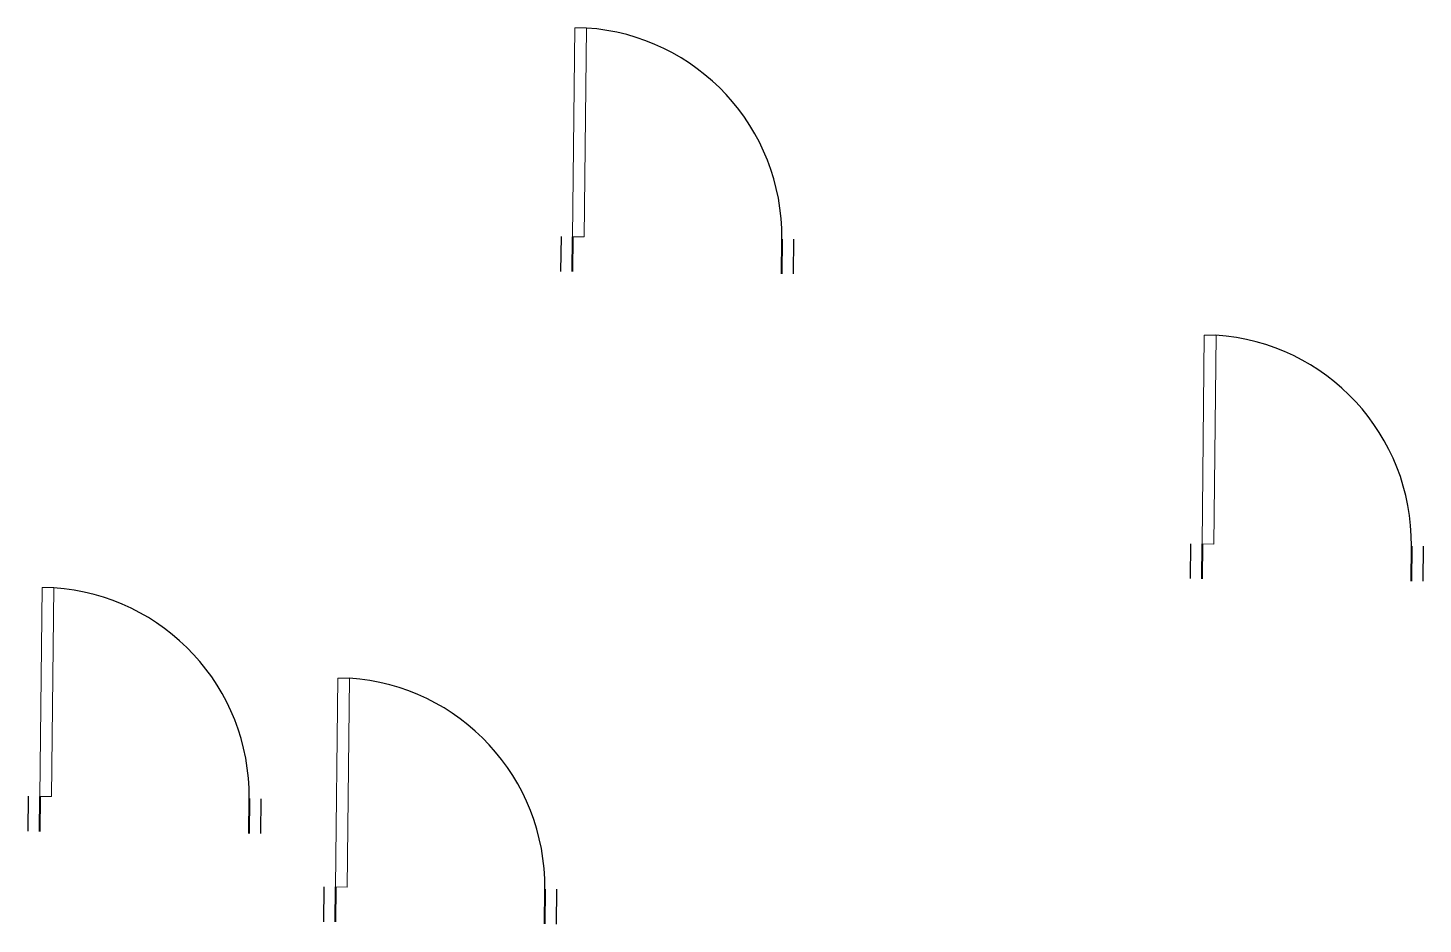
# Model space of a CAD drawing. Header units: millimetres. Extents: x 2220 to 4636, y 1941 to 3920.
# Drawn here: x 4619.78 to 4635.77, y 3909.29 to 3919.57 of the extents above.
import ezdxf

# ---------------------------------------------------------------- set-up
doc = ezdxf.new("R2010")
doc.units = ezdxf.units.MM
doc.layers.add('DOOR_005', color=15, linetype='Continuous')
doc.layers.add('DOOR_02', color=2, linetype='Continuous', lineweight=9)
doc.layers.add('WALL_04C', color=4, linetype='Continuous', lineweight=40)

msp = doc.modelspace()

# ---------------------------------------------------------------- linework, layer by layer
at = {"color": 2, "linetype": 'Continuous'}
for p, q in [((4625.89, 3917.176), (4625.886, 3916.776)), ((4628.556, 3917.148), (4628.551, 3916.748)), ((4633.106, 3913.654), (4633.102, 3913.254)), ((4635.772, 3913.626), (4635.768, 3913.226)), ((4619.783, 3910.758), (4619.779, 3910.358)), ((4622.449, 3910.73), (4622.445, 3910.33)), ((4623.173, 3909.72), (4623.168, 3909.32)), ((4625.838, 3909.692), (4625.834, 3909.292))]:
    msp.add_line(p, q, dxfattribs=at)
at = {"layer": 'DOOR_005', "linetype": 'Continuous'}
for centre in [(4626.023, 3917.175), (4633.239, 3913.653), (4619.917, 3910.756), (4623.306, 3909.719)]:
    msp.add_arc(centre, 2.399, 359.3948, 86.2101, dxfattribs=at)
at = {"layer": 'DOOR_02', "linetype": 'Continuous'}
for points in [[(4626.048, 3919.57), (4626.182, 3919.569), (4626.156, 3917.173), (4626.023, 3917.175)], [(4633.264, 3916.048), (4633.398, 3916.047), (4633.372, 3913.651), (4633.239, 3913.653)], [(4619.942, 3913.152), (4620.075, 3913.151), (4620.05, 3910.755), (4619.917, 3910.756)], [(4623.331, 3912.114), (4623.464, 3912.113), (4623.439, 3909.717), (4623.306, 3909.719)]]:
    msp.add_lwpolyline(points, close=True, dxfattribs=at)
at = {"layer": 'WALL_04C', "linetype": 'Continuous'}
for p, q in [((4626.023, 3917.175), (4626.019, 3916.775)), ((4628.422, 3917.149), (4628.418, 3916.749)), ((4633.239, 3913.653), (4633.235, 3913.253)), ((4635.638, 3913.627), (4635.634, 3913.227)), ((4619.917, 3910.756), (4619.912, 3910.356)), ((4622.316, 3910.731), (4622.312, 3910.331)), ((4623.306, 3909.719), (4623.302, 3909.319)), ((4625.705, 3909.694), (4625.701, 3909.294))]:
    msp.add_line(p, q, dxfattribs=at)

doc.saveas('drawing.dxf')
